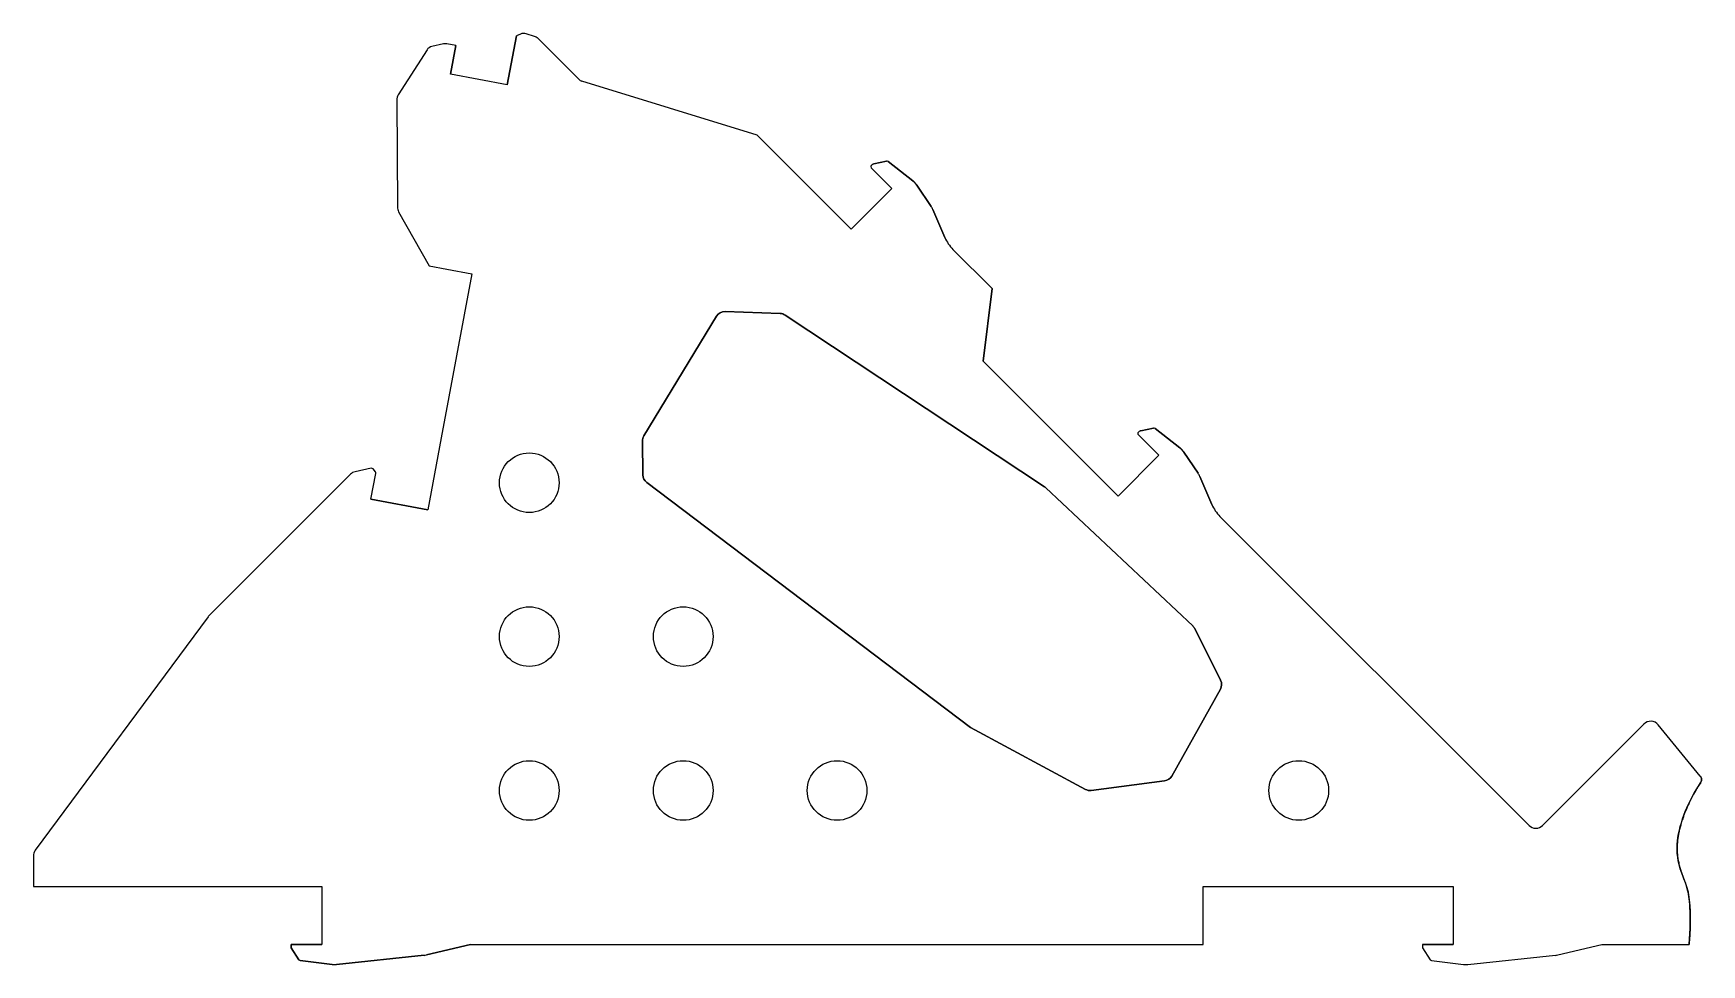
# Model space of a CAD drawing. Header units: millimetres. Extents: x -62.6 to 24.1, y -52.3 to -3.9.
import ezdxf

# ---------------------------------------------------------------- set-up
doc = ezdxf.new("R2010")
doc.units = ezdxf.units.MM
doc.layers.get('0').update_dxf_attribs({"linetype": 'CONTINUOUS'})

msp = doc.modelspace()

# ---------------------------------------------------------------- linework, layer by layer
for p, q in [((-37.529, -3.982), (-38.006, -6.527)), ((-38.006, -6.527), (-37.529, -3.982)), ((-37.315, -3.887), (-37.529, -3.982)), ((-37.315, -3.887), (-37.529, -3.982)), ((-36.586, -4.013), (-37.032, -3.871)), ((-36.586, -4.013), (-37.032, -3.871)), ((-34.295, -6.24), (-36.424, -4.111)), ((-34.295, -6.24), (-36.424, -4.111)), ((-42.181, -4.71), (-43.677, -7.048)), ((-42.181, -4.71), (-43.677, -7.048)), ((-41.317, -4.401), (-41.929, -4.534)), ((-41.317, -4.401), (-41.929, -4.534)), ((-40.676, -4.489), (-41.159, -4.399)), ((-40.676, -4.489), (-41.159, -4.399)), ((-40.954, -5.975), (-40.676, -4.489)), ((-40.676, -4.489), (-40.954, -5.975)), ((-38.006, -6.527), (-40.954, -5.975)), ((-38.006, -6.527), (-40.954, -5.975)), ((-25.018, -9.151), (-34.13, -6.34)), ((-25.018, -9.151), (-34.13, -6.34)), ((-43.756, -7.321), (-43.719, -12.885)), ((-43.756, -7.321), (-43.719, -12.885)), ((-20.137, -14.032), (-25.018, -9.151)), ((-25.018, -9.151), (-20.137, -14.032)), ((-19.071, -10.703), (-19.091, -10.722)), ((-19.091, -10.722), (-19.071, -10.703)), ((-19.09, -10.836), (-18.016, -11.91)), ((-18.016, -11.91), (-19.09, -10.836)), ((-18.298, -10.501), (-18.946, -10.635)), ((-18.946, -10.635), (-18.298, -10.501)), ((-16.935, -11.518), (-18.216, -10.52)), ((-18.216, -10.52), (-16.935, -11.518)), ((-18.016, -11.91), (-20.137, -14.032)), ((-20.137, -14.032), (-18.016, -11.91)), ((-15.978, -12.848), (-16.72, -11.748)), ((-16.72, -11.748), (-15.978, -12.848)), ((-43.655, -13.127), (-42.076, -15.938)), ((-43.655, -13.127), (-42.076, -15.938)), ((-15.263, -14.463), (-15.889, -13.011)), ((-15.889, -13.011), (-15.263, -14.463)), ((-12.801, -17.125), (-14.841, -15.085)), ((-14.841, -15.085), (-12.801, -17.125)), ((-42.076, -15.938), (-41.156, -16.111)), ((-42.076, -15.938), (-41.156, -16.111)), ((-39.846, -16.356), (-41.442, -24.878)), ((-39.846, -16.356), (-41.442, -24.878)), ((-41.156, -16.111), (-39.846, -16.356)), ((-41.156, -16.111), (-39.846, -16.356)), ((-13.265, -20.904), (-12.801, -17.125)), ((-12.801, -17.125), (-13.265, -20.904)), ((-6.258, -27.911), (-13.265, -20.904)), ((-13.265, -20.904), (-6.258, -27.911)), ((-41.443, -24.879), (-42.144, -28.62)), ((-41.443, -24.879), (-42.144, -28.62)), ((-41.442, -24.878), (-41.443, -24.879)), ((-41.442, -24.878), (-41.443, -24.879)), ((-5.192, -24.583), (-5.211, -24.602)), ((-5.211, -24.602), (-5.192, -24.583)), ((-5.211, -24.716), (-4.136, -25.79)), ((-4.136, -25.79), (-5.211, -24.716)), ((-4.419, -24.38), (-5.066, -24.515)), ((-5.066, -24.515), (-4.419, -24.38)), ((-3.055, -25.398), (-4.337, -24.399)), ((-4.337, -24.399), (-3.055, -25.398)), ((-4.136, -25.79), (-6.258, -27.911)), ((-6.258, -27.911), (-4.136, -25.79)), ((-2.099, -26.727), (-2.84, -25.628)), ((-2.84, -25.628), (-2.099, -26.727)), ((-46.166, -26.776), (-53.517, -34.128)), ((-46.166, -26.776), (-53.517, -34.128)), ((-45.082, -26.466), (-45.915, -26.641)), ((-45.082, -26.466), (-45.915, -26.641)), ((-45.093, -28.068), (-44.842, -26.73)), ((-45.093, -28.068), (-44.842, -26.73)), ((-44.863, -26.649), (-44.983, -26.501)), ((-44.863, -26.649), (-44.983, -26.501)), ((-1.384, -28.342), (-2.01, -26.891)), ((-2.01, -26.891), (-1.384, -28.342)), ((-42.144, -28.62), (-45.093, -28.068)), ((-45.093, -28.068), (-42.144, -28.62)), ((15.105, -45.031), (-0.961, -28.965)), ((-0.961, -28.965), (15.105, -45.031)), ((-53.566, -34.184), (-62.546, -46.326)), ((-53.566, -34.184), (-62.546, -46.326)), ((21.079, -39.764), (15.812, -45.031)), ((21.079, -39.764), (15.812, -45.031)), ((24.007, -42.465), (21.819, -39.801)), ((24.007, -42.465), (21.819, -39.801)), ((-62.644, -46.623), (-62.644, -48.216)), ((-62.644, -46.623), (-62.644, -48.216)), ((-62.644, -48.216), (-47.644, -48.216)), ((-62.644, -48.216), (-47.644, -48.216)), ((-47.644, -48.216), (-47.644, -51.216)), ((-47.644, -48.216), (-47.644, -51.216)), ((-1.838, -51.216), (-1.838, -48.216)), ((-1.838, -48.216), (11.162, -48.216)), ((-1.838, -48.216), (11.162, -48.216)), ((-1.838, -51.216), (-1.838, -48.216)), ((11.162, -48.216), (11.162, -51.216)), ((11.162, -48.216), (11.162, -51.216)), ((-47.644, -51.216), (-49.244, -51.216)), ((-49.244, -51.216), (-49.244, -51.397)), ((-49.244, -51.397), (-49.244, -51.216)), ((-49.244, -51.216), (-47.644, -51.216)), ((-49.244, -51.397), (-48.841, -52.013)), ((-48.841, -52.013), (-49.244, -51.397)), ((-46.885, -52.265), (-42.334, -51.786)), ((-42.334, -51.786), (-46.885, -52.265)), ((-42.208, -51.765), (-39.919, -51.222)), ((-39.919, -51.222), (-42.208, -51.765)), ((-39.893, -51.216), (-1.838, -51.216)), ((-39.893, -51.216), (-1.838, -51.216)), ((11.162, -51.216), (9.563, -51.216)), ((9.563, -51.216), (9.563, -51.397)), ((9.563, -51.216), (9.563, -51.397)), ((9.563, -51.216), (11.162, -51.216)), ((9.563, -51.397), (9.966, -52.013)), ((9.563, -51.397), (9.966, -52.013)), ((11.922, -52.265), (16.473, -51.786)), ((11.922, -52.265), (16.473, -51.786)), ((16.599, -51.765), (18.888, -51.222)), ((16.599, -51.765), (18.888, -51.222)), ((18.914, -51.216), (23.422, -51.216)), ((18.914, -51.216), (23.422, -51.216)), ((-48.77, -52.057), (-47.113, -52.263)), ((-47.113, -52.263), (-48.77, -52.057)), ((10.037, -52.057), (11.694, -52.263)), ((10.037, -52.057), (11.694, -52.263))]:
    msp.add_line(p, q)
for points in [[(-3.839, -42.715), (-7.657, -43.215, -0.157623), (-7.959, -43.159), (-13.933, -39.933), (-30.76, -27.203, -0.231749), (-30.958, -26.81), (-30.98, -25.052, -0.140311), (-30.907, -24.786), (-27.127, -18.557, -0.271144), (-26.683, -18.317), (-23.826, -18.413, -0.138676), (-23.566, -18.496), (-10.086, -27.423, -0.04242), (-10.02, -27.475), (-2.377, -34.66, -0.088069), (-2.272, -34.8), (-0.927, -37.483, -0.248973), (-0.937, -37.952), (-3.468, -42.464, -0.236645)], [(-7.657, -43.215), (-3.839, -42.715, 0.236645), (-3.468, -42.464), (-0.937, -37.952, 0.248973), (-0.927, -37.483), (-2.272, -34.8, 0.088069), (-2.377, -34.66), (-10.02, -27.475, 0.04242), (-10.086, -27.423), (-23.566, -18.496, 0.138676), (-23.826, -18.413), (-26.683, -18.317, 0.271144), (-27.127, -18.557), (-30.907, -24.786, 0.140311), (-30.98, -25.052), (-30.958, -26.81, 0.231749), (-30.76, -27.203), (-13.933, -39.933), (-7.959, -43.159, 0.157623)]]:
    msp.add_lwpolyline(points, format="xyb", close=True)
for centre in [(-36.863, -27.216), (-36.863, -27.216), (-36.863, -35.216), (-36.863, -35.216), (-28.863, -35.216), (-28.863, -35.216), (-36.863, -43.216), (-36.863, -43.216), (-28.863, -43.216), (-28.863, -43.216), (-20.863, -43.216), (-20.863, -43.216), (3.137, -43.216), (3.137, -43.216)]:
    msp.add_circle(centre, 1.55)
for centre, radius, start, end in [((-37.153, -4.253), 0.4, 72.40002, 113.92909), ((-37.153, -4.253), 0.4, 72.40002, 113.92909), ((-36.707, -4.394), 0.4, 45, 72.40002), ((-36.707, -4.394), 0.4, 45, 72.40002), ((-41.844, -4.925), 0.4, 102.28449, 147.37154), ((-41.844, -4.925), 0.4, 102.28449, 147.37154), ((-41.232, -4.792), 0.4, 79.38996, 102.28449), ((-41.232, -4.792), 0.4, 79.38996, 102.28449), ((-34.012, -5.957), 0.4, 225, 252.85232), ((-34.012, -5.957), 0.4, 225, 252.85232), ((-43.256, -7.317), 0.5, 147.37154, 180.38996), ((-43.256, -7.317), 0.5, 147.37154, 180.38996), ((-19.033, -10.779), 0.0809, 135.63232, 224.73897), ((-19.033, -10.779), 0.0809, 135.63232, 224.73897), ((-18.895, -10.88), 0.25, 101.76259, 135), ((-18.895, -10.88), 0.25, 101.76259, 135), ((-18.278, -10.599), 0.1, 52.07468, 101.76259), ((-18.278, -10.599), 0.1, 52.07468, 101.76259), ((-43.219, -12.882), 0.5, 180.38996, 209.30631), ((-43.219, -12.882), 0.5, 180.38996, 209.30631), ((-16.807, -13.407), 1, 23.31964, 34), ((-16.807, -13.407), 1, 23.31964, 34), ((-13.427, -13.671), 2, 203.31964, 225), ((-13.427, -13.671), 2, 203.31964, 225), ((-5.156, -24.659), 0.0786, 133.98276, 226.38857), ((-5.156, -24.659), 0.0786, 133.98276, 226.38857), ((-5.015, -24.76), 0.25, 101.76259, 135), ((-5.015, -24.76), 0.25, 101.76259, 135), ((-4.398, -24.478), 0.1, 52.07468, 101.76259), ((-4.398, -24.478), 0.1, 52.07468, 101.76259), ((-45.813, -27.13), 0.5, 101.83299, 135), ((-45.813, -27.13), 0.5, 101.83299, 135), ((-45.061, -26.564), 0.1, 39.08975, 101.83299), ((-45.061, -26.564), 0.1, 39.08975, 101.83299), ((-44.941, -26.712), 0.1, -10.60972, 39.08975), ((-44.941, -26.712), 0.1, -10.60972, 39.08975), ((-2.928, -27.287), 1, 23.31964, 34), ((-2.928, -27.287), 1, 23.31964, 34), ((0.453, -27.551), 2, 203.31964, 225), ((0.453, -27.551), 2, 203.31964, 225), ((-53.164, -34.481), 0.5, 135, 143.51312), ((-53.164, -34.481), 0.5, 135, 143.51312), ((21.433, -40.118), 0.5, 39.39534, 135), ((21.433, -40.118), 0.5, 39.39534, 135), ((15.459, -44.678), 0.5, 225, 315), ((15.459, -44.678), 0.5, 225, 315), ((-62.144, -46.623), 0.5, 143.51312, 180), ((-62.144, -46.623), 0.5, 143.51312, 180), ((-48.757, -51.958), 0.1, 213.23741, 262.92532), ((-48.757, -51.958), 0.1, 213.23741, 262.92532), ((-42.438, -50.792), 1, 276, 283.34442), ((-42.438, -50.792), 1, 276, 283.34442), ((-40.15, -50.249), 1, 283.34442, 284.88528), ((-40.15, -50.249), 1, 283.34442, 284.88528), ((10.05, -51.958), 0.1, 213.23741, 262.92532), ((10.05, -51.958), 0.1, 213.23741, 262.92532), ((16.369, -50.792), 1, 276, 283.34442), ((16.369, -50.792), 1, 276, 283.34442), ((18.657, -50.249), 1, 283.34442, 284.88528), ((18.657, -50.249), 1, 283.34442, 284.88528), ((-46.99, -51.27), 1, 262.92532, 276), ((-46.99, -51.27), 1, 262.92532, 276), ((11.817, -51.27), 1, 262.92532, 276), ((11.817, -51.27), 1, 262.92532, 276)]:
    msp.add_arc(centre, radius, start, end)
for points in [[(-16.72, -11.748), (-16.725, -11.741), (-16.736, -11.728), (-16.751, -11.707), (-16.772, -11.682), (-16.796, -11.652), (-16.819, -11.625), (-16.841, -11.601), (-16.862, -11.579), (-16.882, -11.56), (-16.9, -11.544), (-16.915, -11.533), (-16.925, -11.525), (-16.932, -11.521), (-16.935, -11.518)], [(-16.935, -11.518), (-16.932, -11.521), (-16.925, -11.525), (-16.915, -11.533), (-16.9, -11.544), (-16.882, -11.56), (-16.862, -11.579), (-16.841, -11.601), (-16.819, -11.625), (-16.796, -11.652), (-16.772, -11.682), (-16.751, -11.707), (-16.736, -11.728), (-16.725, -11.741), (-16.72, -11.748)], [(-2.84, -25.628), (-2.846, -25.621), (-2.856, -25.607), (-2.872, -25.587), (-2.892, -25.562), (-2.916, -25.532), (-2.939, -25.505), (-2.962, -25.481), (-2.982, -25.459), (-3.002, -25.44), (-3.021, -25.424), (-3.035, -25.412), (-3.045, -25.405), (-3.052, -25.4), (-3.055, -25.398)], [(-3.055, -25.398), (-3.052, -25.4), (-3.045, -25.405), (-3.035, -25.412), (-3.021, -25.424), (-3.002, -25.44), (-2.982, -25.459), (-2.962, -25.481), (-2.939, -25.505), (-2.916, -25.532), (-2.892, -25.562), (-2.872, -25.587), (-2.856, -25.607), (-2.846, -25.621), (-2.84, -25.628)]]:
    msp.add_open_spline(points, degree=5)
for points, degree, knots in [([(24.007, -42.465), (24.032, -42.495), (24.051, -42.53), (24.074, -42.605), (24.078, -42.644), (24.072, -42.708), (24.067, -42.732), (24.05, -42.779), (24.039, -42.801), (24.025, -42.822)], 3, [0, 0, 0, 0, 0.01171933, 0.01171933, 0.02343867, 0.02343867, 0.03089885, 0.03089885, 0.03835902, 0.03835902, 0.03835902, 0.03835902]), ([(24.025, -42.822), (24.047, -42.789), (24.062, -42.753), (24.077, -42.676), (24.077, -42.637), (24.065, -42.574), (24.058, -42.55), (24.036, -42.505), (24.023, -42.484), (24.007, -42.465)], 3, [0, 0, 0, 0, 0.01171933, 0.01171933, 0.02343867, 0.02343867, 0.03089885, 0.03089885, 0.03835902, 0.03835902, 0.03835902, 0.03835902]), ([(23.422, -51.216), (23.578, -49.635), (23.43, -48.715), (23.231, -47.933), (23.094, -47.711), (22.792, -46.703), (22.782, -46.242), (22.876, -45.355), (23.026, -44.819), (23.441, -43.789), (23.712, -43.292), (24.025, -42.822)], 3, [0, 0, 0, 0, 0.476564, 0.476564, 0.959413, 0.959413, 1.609683, 1.609683, 2.423114, 2.423114, 3.263388, 3.263388, 3.263388, 3.263388]), ([(24.025, -42.822), (24.016, -42.836), (23.885, -43.033), (23.648, -43.417), (23.338, -43.997), (23.016, -44.791), (22.77, -45.808), (22.758, -46.764), (23.137, -47.874), (23.384, -48.182), (23.508, -49.335), (23.503, -50.291), (23.446, -50.978), (23.422, -51.216)], 5, [0.1921624, 0.1921624, 0.1921624, 0.1921624, 0.1921624, 0.1921624, 0.2, 0.3, 0.4, 0.5, 0.6, 0.7, 0.8, 0.9, 0.9506576, 0.9506576, 0.9506576, 0.9506576, 0.9506576, 0.9506576])]:
    msp.add_open_spline(points, degree=degree, knots=knots)

doc.saveas('drawing.dxf')
